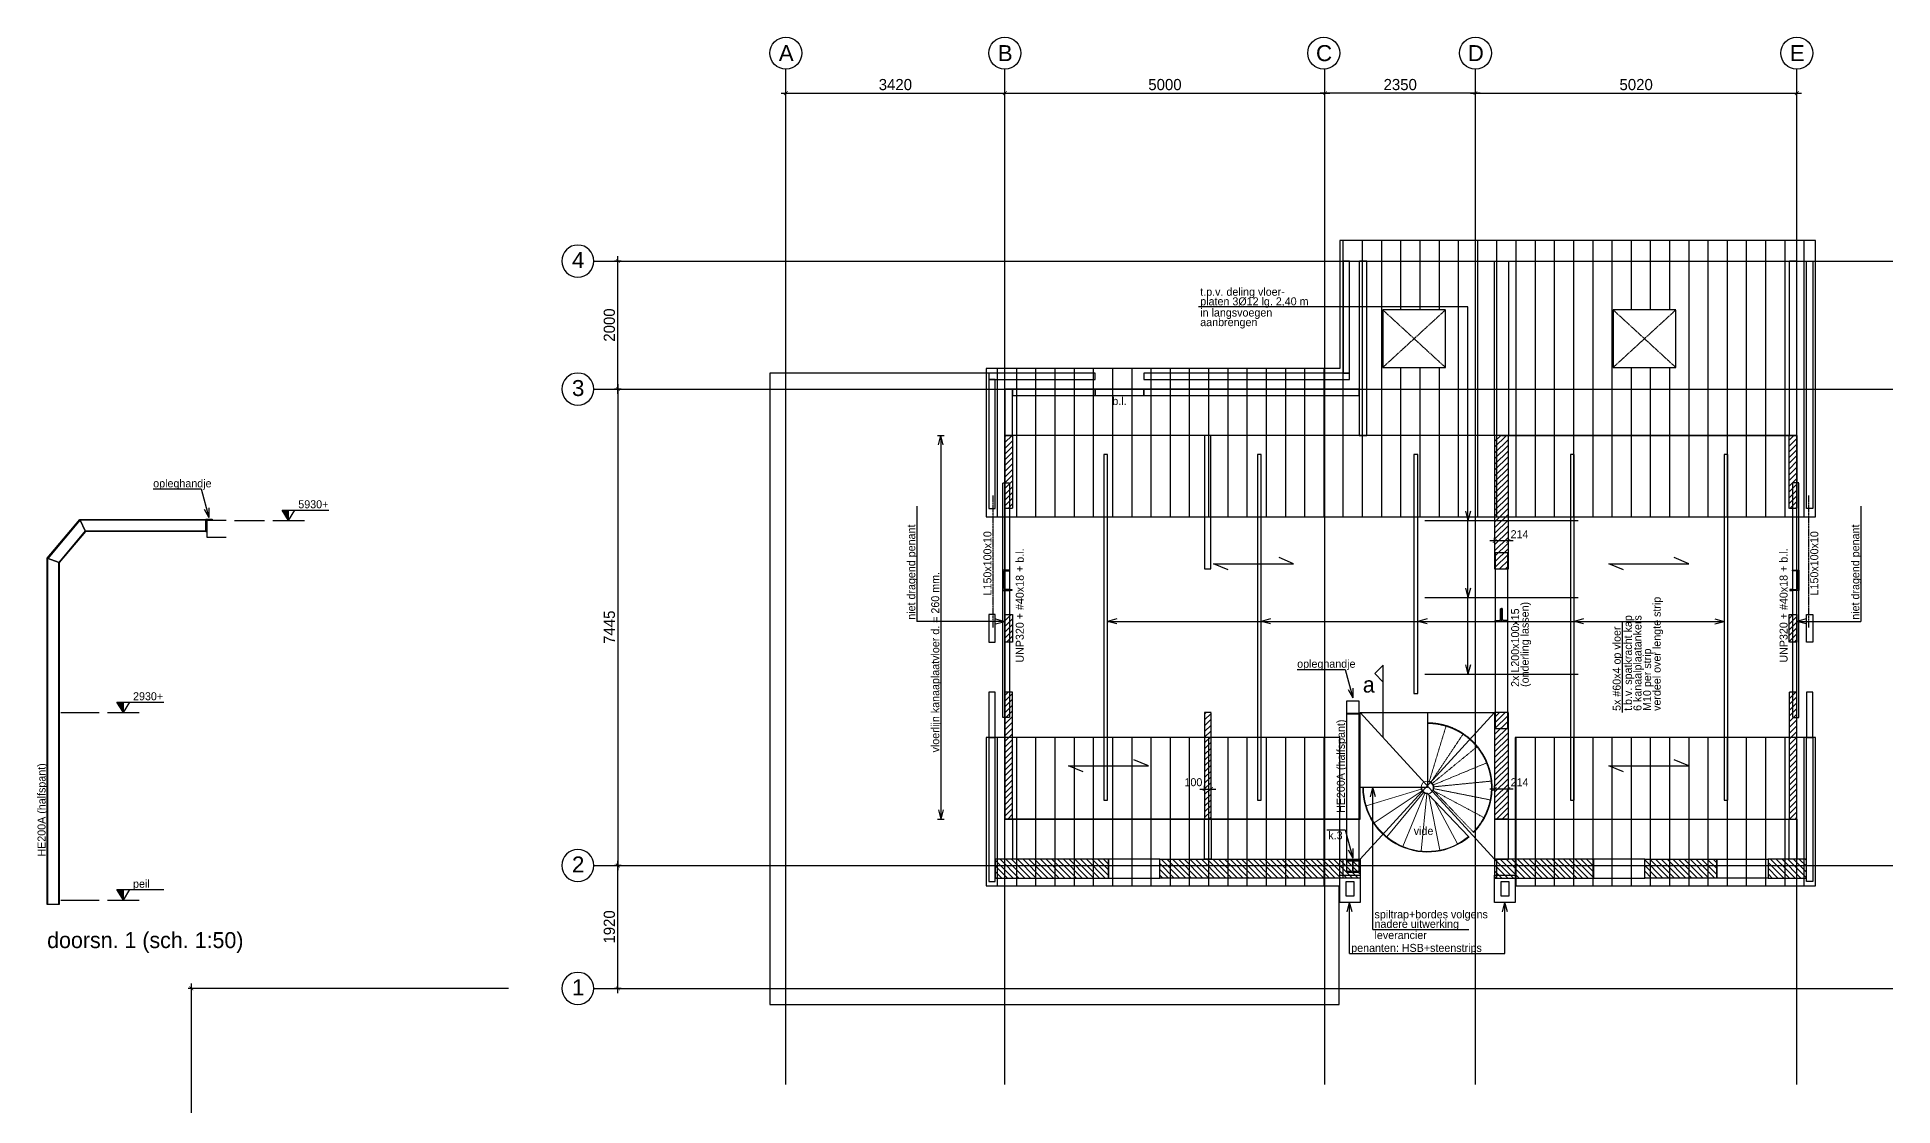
# Model space of a CAD drawing. Header units: millimetres. Extents: x -109306 to 269542, y -22401 to 197206.
# Drawn here: x -67501 to -38516, y 130504 to 147206 of the extents above; entities that cross this region are included whole.
import ezdxf
from ezdxf.enums import TextEntityAlignment as Align

# ---------------------------------------------------------------- set-up
doc = ezdxf.new("R2010")
doc.units = ezdxf.units.MM
for name, pattern in [('B0703', [234.350002, 156.25, -78.100002]), ('CENTER', [36, 24, -3, 6, -3]), ('DASH', [15, 12, -3]), ('DASHDOT', [18.5, 12, -3, 0.5, -3]), ('DASHED2', [9.525, 6.35, -3.175])]:
    doc.linetypes.add(name, pattern=pattern)
for name, color, linetype in [('13', 7, 'Continuous'), ('18', 1, 'Continuous'), ('25', 2, 'Continuous'), ('50', 4, 'Continuous'), ('50 A', 4, 'DASHDOT'), ('BETON - 13', 7, 'Continuous'), ('BETON - 25', 2, 'Continuous'), ('DIMENSION', 1, 'Continuous'), ('dun', 252, 'Continuous'), ('HATCH', 9, 'Continuous'), ('STAAL-13', 7, 'Continuous'), ('STAAL-25', 2, 'Continuous'), ('STAAL-kolommen', 2, 'Continuous'), ('STRAMIEN', 11, 'CENTER'), ('T25', 2, 'Continuous'), ('T50', 4, 'Continuous'), ('WAPENING - 50', 4, 'Continuous'), ('WAPENING - tekst', 2, 'Continuous')]:
    doc.layers.add(name, color=color, linetype=linetype)
doc.layers.add('HULPLIJN', color=6, linetype='Continuous', plot=False)
doc.layers.add('HULPLIJNEN', color=220, linetype='Continuous', plot=False)
doc.styles.get("Standard").update_dxf_attribs({"font": ''})
doc.styles.add('STRAMIEN', font='arial.ttf')
doc.styles.get('Standard').set_extended_font_data('Century Gothic')
doc.dimstyles.new('1-50', dxfattribs={"dimscale": 50, "dimtxt": 2.5, "dimasz": 1.2, "dimexe": 1, "dimexo": 0, "dimgap": 0.8, "dimtad": 1, "dimdec": 0, "dimzin": 12, "dimdsep": 46, "dimtxsty": 'Standard', "dimblk1": 'ARCHTICK', "dimblk2": 'ARCHTICK', "dimsah": 1, "dimcen": 0.09, "dimdle": 1.5, "dimclrd": 256, "dimclre": 254, "dimclrt": 2, "dimadec": 0, "dimazin": 0, "dimtfac": 1, "dimtdec": 0, "dimtix": 1, "dimtofl": 0, "dimtmove": 2, "dimatfit": 3, "dimldrblk": 'ARCHTICK', "dimfxl": 1, "dimtolj": 1, "dimtzin": 0, "dimarcsym": 0})
doc.dimstyles.new('1-50 stramien', dxfattribs={"dimscale": 50, "dimtxt": 3.5, "dimasz": 1.2, "dimexe": 1, "dimexo": 0, "dimgap": 0.8, "dimtad": 1, "dimdec": 0, "dimzin": 12, "dimdsep": 46, "dimtxsty": 'Standard', "dimblk1": 'ARCHTICK', "dimblk2": 'ARCHTICK', "dimsah": 1, "dimcen": 0.09, "dimdle": 1.5, "dimclrd": 256, "dimclre": 254, "dimclrt": 3, "dimadec": 0, "dimazin": 0, "dimtfac": 1, "dimtdec": 0, "dimtix": 1, "dimtofl": 0, "dimtmove": 2, "dimatfit": 3, "dimldrblk": 'ARCHTICK', "dimfxl": 1, "dimtolj": 1, "dimtzin": 0, "dimarcsym": 0})
pattern_1 = [(90, (0, 0), (-300, 2e-14), [])]

# ---------------------------------------------------------------- blocks, each defined once
blk = doc.blocks.new('_ARCHTICK')
at = {"color": 0, "linetype": 'ByBlock', "const_width": 0.15}
blk.add_lwpolyline([(-0.5, -0.5), (0.5, 0.5)], dxfattribs=at)
blk = doc.blocks.new('*D344')
at = {"layer": 'Defpoints', "color": 0, "transparency": 16777216}
for p in [(-65091, 132341), (-60111, 132341), (-58806, 82341)]:
    blk.add_point(p, dxfattribs=at)
at = {"layer": 'HULPLIJNEN', "color": 254, "lineweight": -2, "transparency": 16777216}
for p, q in [((-60136, 132341), (-65141, 132341)), ((-58831, 82341), (-65141, 82341))]:
    blk.add_line(p, q, dxfattribs=at)
at = {"layer": 'HULPLIJNEN', "lineweight": -2, "transparency": 16777216}
blk.add_line((-65091, 82266), (-65091, 132416), dxfattribs=at)
at = {"layer": 'HULPLIJNEN', "lineweight": -2, "transparency": 16777216, "xscale": 59.99999999999995, "yscale": 59.99999999999995, "zscale": 59.99999999999995}
for p, rotation in [((-65091, 132341), 90), ((-65091, 82341), 270)]:
    blk.add_blockref('_ARCHTICK', p, dxfattribs=dict(at, rotation=rotation))
at = {"layer": 'HULPLIJNEN', "color": 2, "transparency": 16777216, "insert": (-65196, 107341), "char_height": 125, "attachment_point": 5, "rotation": 90}
blk.add_mtext('\\A1;50000', dxfattribs=at)
blk = doc.blocks.new('STRAMIEN')
at = {"layer": '25'}
blk.add_circle((0, 6), 6, dxfattribs=at)
at = {"layer": 'T50', "style": 'STRAMIEN'}
blk.add_attdef('TAG01', text='', height=5, dxfattribs=at).set_placement((0, 6), align=Align.MIDDLE_CENTER)
blk = doc.blocks.new('*D29')
at = {"layer": 'Defpoints', "color": 0, "transparency": 16777216}
for p in [(0, 13945), (3420, 13995), (3420, 13945)]:
    blk.add_point(p, dxfattribs=at)
at = {"layer": 'DIMENSION', "lineweight": -2, "transparency": 16777216}
blk.add_line((-75, 13995), (3495, 13995), dxfattribs=at)
at = {"layer": 'DIMENSION', "color": 254, "lineweight": -2, "transparency": 16777216}
for p, q in [((0, 13945), (0, 14045)), ((3420, 13945), (3420, 14045))]:
    blk.add_line(p, q, dxfattribs=at)
at = {"layer": 'DIMENSION', "lineweight": -2, "transparency": 16777216, "xscale": 59.99999999999995, "yscale": 59.99999999999995, "zscale": 59.99999999999995, "rotation": 180}
blk.add_blockref('_ARCHTICK', (0, 13995), dxfattribs=at)
at = {"layer": 'DIMENSION', "lineweight": -2, "transparency": 16777216, "xscale": 59.99999999999995, "yscale": 59.99999999999995, "zscale": 59.99999999999995}
blk.add_blockref('_ARCHTICK', (3420, 13995), dxfattribs=at)
at = {"layer": 'DIMENSION', "color": 3, "transparency": 16777216, "insert": (1710, 14127), "char_height": 175, "attachment_point": 5}
blk.add_mtext('\\A1;3420', dxfattribs=at)
blk = doc.blocks.new('*D30')
at = {"layer": 'Defpoints', "color": 0, "transparency": 16777216}
for p in [(3420, 13945), (8420, 13995), (8420, 13945)]:
    blk.add_point(p, dxfattribs=at)
at = {"layer": 'DIMENSION', "lineweight": -2, "transparency": 16777216}
blk.add_line((3345, 13995), (8495, 13995), dxfattribs=at)
at = {"layer": 'DIMENSION', "color": 254, "lineweight": -2, "transparency": 16777216}
for p, q in [((3420, 13945), (3420, 14045)), ((8420, 13945), (8420, 14045))]:
    blk.add_line(p, q, dxfattribs=at)
at = {"layer": 'DIMENSION', "lineweight": -2, "transparency": 16777216, "xscale": 59.99999999999995, "yscale": 59.99999999999995, "zscale": 59.99999999999995, "rotation": 180}
blk.add_blockref('_ARCHTICK', (3420, 13995), dxfattribs=at)
at = {"layer": 'DIMENSION', "lineweight": -2, "transparency": 16777216, "xscale": 59.99999999999995, "yscale": 59.99999999999995, "zscale": 59.99999999999995}
blk.add_blockref('_ARCHTICK', (8420, 13995), dxfattribs=at)
at = {"layer": 'DIMENSION', "color": 3, "transparency": 16777216, "insert": (5920, 14127), "char_height": 175, "attachment_point": 5}
blk.add_mtext('\\A1;5000', dxfattribs=at)
blk = doc.blocks.new('*D31')
at = {"layer": 'Defpoints', "color": 0, "transparency": 16777216}
for p in [(8420, 13995), (8420, 13945), (10770, 13945)]:
    blk.add_point(p, dxfattribs=at)
at = {"layer": 'DIMENSION', "lineweight": -2, "transparency": 16777216}
blk.add_line((10845, 13995), (8345, 13995), dxfattribs=at)
at = {"layer": 'DIMENSION', "color": 254, "lineweight": -2, "transparency": 16777216}
for p, q in [((8420, 13945), (8420, 14045)), ((10770, 13945), (10770, 14045))]:
    blk.add_line(p, q, dxfattribs=at)
at = {"layer": 'DIMENSION', "lineweight": -2, "transparency": 16777216, "xscale": 59.99999999999995, "yscale": 59.99999999999995, "zscale": 59.99999999999995, "rotation": 180}
blk.add_blockref('_ARCHTICK', (8420, 13995), dxfattribs=at)
at = {"layer": 'DIMENSION', "lineweight": -2, "transparency": 16777216, "xscale": 59.99999999999995, "yscale": 59.99999999999995, "zscale": 59.99999999999995}
blk.add_blockref('_ARCHTICK', (10770, 13995), dxfattribs=at)
at = {"layer": 'DIMENSION', "color": 3, "transparency": 16777216, "insert": (9595, 14127), "char_height": 175, "attachment_point": 5}
blk.add_mtext('\\A1;2350', dxfattribs=at)
blk = doc.blocks.new('*D25')
at = {"layer": 'Defpoints', "color": 0, "transparency": 16777216}
for p in [(-2625, 1925), (-2575, 1925), (-2575, 5)]:
    blk.add_point(p, dxfattribs=at)
at = {"layer": 'DIMENSION', "color": 254, "lineweight": -2, "transparency": 16777216}
for p, q in [((-2575, 1925), (-2675, 1925)), ((-2575, 5), (-2675, 5))]:
    blk.add_line(p, q, dxfattribs=at)
at = {"layer": 'DIMENSION', "lineweight": -2, "transparency": 16777216}
blk.add_line((-2625, -70), (-2625, 2000), dxfattribs=at)
at = {"layer": 'DIMENSION', "lineweight": -2, "transparency": 16777216, "xscale": 59.99999999999995, "yscale": 59.99999999999995, "zscale": 59.99999999999995}
for p, rotation in [((-2625, 1925), 90), ((-2625, 5), 270)]:
    blk.add_blockref('_ARCHTICK', p, dxfattribs=dict(at, rotation=rotation))
at = {"layer": 'DIMENSION', "color": 3, "transparency": 16777216, "insert": (-2757, 965), "char_height": 175, "attachment_point": 5, "rotation": 90}
blk.add_mtext('\\A1;1920', dxfattribs=at)
blk = doc.blocks.new('*D26')
at = {"layer": 'Defpoints', "color": 0, "transparency": 16777216}
for p in [(-2575, 9370), (-2625, 1925), (-2575, 1925)]:
    blk.add_point(p, dxfattribs=at)
at = {"layer": 'DIMENSION', "color": 254, "lineweight": -2, "transparency": 16777216}
for p, q in [((-2575, 9370), (-2675, 9370)), ((-2575, 1925), (-2675, 1925))]:
    blk.add_line(p, q, dxfattribs=at)
at = {"layer": 'DIMENSION', "lineweight": -2, "transparency": 16777216}
blk.add_line((-2625, 9445), (-2625, 1850), dxfattribs=at)
at = {"layer": 'DIMENSION', "lineweight": -2, "transparency": 16777216, "xscale": 59.99999999999995, "yscale": 59.99999999999995, "zscale": 59.99999999999995}
for p, rotation in [((-2625, 9370), 90), ((-2625, 1925), 270)]:
    blk.add_blockref('_ARCHTICK', p, dxfattribs=dict(at, rotation=rotation))
at = {"layer": 'DIMENSION', "color": 3, "transparency": 16777216, "insert": (-2757, 5648), "char_height": 175, "attachment_point": 5, "rotation": 90}
blk.add_mtext('\\A1;7445', dxfattribs=at)
blk = doc.blocks.new('*D27')
at = {"layer": 'Defpoints', "color": 0, "transparency": 16777216}
for p in [(-2625, 11370), (-2575, 11370), (-2575, 9370)]:
    blk.add_point(p, dxfattribs=at)
at = {"layer": 'DIMENSION', "color": 254, "lineweight": -2, "transparency": 16777216}
for p, q in [((-2575, 11370), (-2675, 11370)), ((-2575, 9370), (-2675, 9370))]:
    blk.add_line(p, q, dxfattribs=at)
at = {"layer": 'DIMENSION', "lineweight": -2, "transparency": 16777216}
blk.add_line((-2625, 9295), (-2625, 11445), dxfattribs=at)
at = {"layer": 'DIMENSION', "lineweight": -2, "transparency": 16777216, "xscale": 59.99999999999995, "yscale": 59.99999999999995, "zscale": 59.99999999999995}
for p, rotation in [((-2625, 11370), 90), ((-2625, 9370), 270)]:
    blk.add_blockref('_ARCHTICK', p, dxfattribs=dict(at, rotation=rotation))
at = {"layer": 'DIMENSION', "color": 3, "transparency": 16777216, "insert": (-2757, 10370), "char_height": 175, "attachment_point": 5, "rotation": 90}
blk.add_mtext('\\A1;2000', dxfattribs=at)
blk = doc.blocks.new('*D28')
at = {"layer": 'Defpoints', "color": 0, "transparency": 16777216}
for p in [(10770, 13945), (15790, 13995), (15790, 13945)]:
    blk.add_point(p, dxfattribs=at)
at = {"layer": 'DIMENSION', "lineweight": -2, "transparency": 16777216}
blk.add_line((10695, 13995), (15865, 13995), dxfattribs=at)
at = {"layer": 'DIMENSION', "color": 254, "lineweight": -2, "transparency": 16777216}
for p, q in [((10770, 13945), (10770, 14045)), ((15790, 13945), (15790, 14045))]:
    blk.add_line(p, q, dxfattribs=at)
at = {"layer": 'DIMENSION', "lineweight": -2, "transparency": 16777216, "xscale": 59.99999999999995, "yscale": 59.99999999999995, "zscale": 59.99999999999995, "rotation": 180}
blk.add_blockref('_ARCHTICK', (10770, 13995), dxfattribs=at)
at = {"layer": 'DIMENSION', "lineweight": -2, "transparency": 16777216, "xscale": 59.99999999999995, "yscale": 59.99999999999995, "zscale": 59.99999999999995}
blk.add_blockref('_ARCHTICK', (15790, 13995), dxfattribs=at)
at = {"layer": 'DIMENSION', "color": 3, "transparency": 16777216, "insert": (13280, 14127), "char_height": 175, "attachment_point": 5}
blk.add_mtext('\\A1;5020', dxfattribs=at)
blk = doc.blocks.new('*D347')
at = {"layer": 'Defpoints', "color": 0, "transparency": 16777216}
for p in [(-44736, 139332), (-44736, 139332), (-44522, 139332)]:
    blk.add_point(p, dxfattribs=at)
at = {"layer": 'DIMENSION', "lineweight": -2, "transparency": 16777216}
blk.add_line((-44447, 139332), (-44811, 139332), dxfattribs=at)
at = {"layer": 'DIMENSION', "color": 254, "lineweight": -2, "transparency": 16777216}
for p, q in [((-44736, 139332), (-44736, 139382)), ((-44522, 139332), (-44522, 139382))]:
    blk.add_line(p, q, dxfattribs=at)
at = {"layer": 'DIMENSION', "lineweight": -2, "transparency": 16777216, "xscale": 59.99999999999995, "yscale": 59.99999999999995, "zscale": 59.99999999999995, "rotation": 180}
blk.add_blockref('_ARCHTICK', (-44736, 139332), dxfattribs=at)
at = {"layer": 'DIMENSION', "lineweight": -2, "transparency": 16777216, "xscale": 59.99999999999995, "yscale": 59.99999999999995, "zscale": 59.99999999999995}
blk.add_blockref('_ARCHTICK', (-44522, 139332), dxfattribs=at)
at = {"layer": 'DIMENSION', "color": 2, "transparency": 16777216, "insert": (-44347, 139438), "char_height": 125, "attachment_point": 5}
blk.add_mtext('\\A1;214', dxfattribs=at)
blk = doc.blocks.new('*D348')
at = {"layer": 'Defpoints', "color": 0, "transparency": 16777216}
for p in [(-44736, 135456), (-44736, 135456), (-44522, 135456)]:
    blk.add_point(p, dxfattribs=at)
at = {"layer": 'DIMENSION', "lineweight": -2, "transparency": 16777216}
blk.add_line((-44447, 135456), (-44811, 135456), dxfattribs=at)
at = {"layer": 'DIMENSION', "color": 254, "lineweight": -2, "transparency": 16777216}
for p, q in [((-44736, 135456), (-44736, 135506)), ((-44522, 135456), (-44522, 135506))]:
    blk.add_line(p, q, dxfattribs=at)
at = {"layer": 'DIMENSION', "lineweight": -2, "transparency": 16777216, "xscale": 59.99999999999995, "yscale": 59.99999999999995, "zscale": 59.99999999999995, "rotation": 180}
blk.add_blockref('_ARCHTICK', (-44736, 135456), dxfattribs=at)
at = {"layer": 'DIMENSION', "lineweight": -2, "transparency": 16777216, "xscale": 59.99999999999995, "yscale": 59.99999999999995, "zscale": 59.99999999999995}
blk.add_blockref('_ARCHTICK', (-44522, 135456), dxfattribs=at)
at = {"layer": 'DIMENSION', "color": 2, "transparency": 16777216, "insert": (-44347, 135562), "char_height": 125, "attachment_point": 5}
blk.add_mtext('\\A1;214', dxfattribs=at)
blk = doc.blocks.new('*U325')
at = {"color": 0, "linetype": 'Continuous'}
blk.add_lwpolyline([(3.25, 67, -0.41421356), (21.25, 85), (100, 85), (100, 95), (-100, 95), (-100, 85), (-21.25, 85, -0.41421356), (-3.25, 67), (-3.25, -67, -0.41421356), (-21.25, -85), (-100, -85), (-100, -95), (100, -95), (100, -85), (21.25, -85, -0.41421356), (3.25, -67)], format="xyb", close=True, dxfattribs=at)
blk = doc.blocks.new('A$C680E42B6')
at = {"layer": '13'}
for p in [(145, 39), (145, -39)]:
    blk.add_line(p, (0, 0), dxfattribs=at)
blk = doc.blocks.new('A$C2F8D1A77')
at = {"layer": '13'}
for p, q in [((-406, 570), (-119, 570)), ((-119, 570), (0, 125))]:
    blk.add_line(p, q, dxfattribs=at)
at = {"layer": 'DIMENSION', "xscale": -1, "rotation": 284.9999999999968}
blk.add_blockref('A$C680E42B6', (0, 125), dxfattribs=at)
at = {"layer": 'STAAL-25'}
blk.add_blockref('*U325', (0, 0), dxfattribs=at)
at = {"layer": 'T25'}
blk.add_text('k.3', height=125, dxfattribs=at).set_placement((-383, 420))
blk = doc.blocks.new('A$C78A526F8')
at = {"layer": '13'}
for p, q in [((0, 0), (1250, 0)), ((228, -96), (0, 0)), ((1250, 0), (1022, 96))]:
    blk.add_line(p, q, dxfattribs=at)
blk = doc.blocks.new('*D351')
at = {"layer": 'Defpoints', "color": 0, "transparency": 16777216}
for p in [(-49266, 135456), (-49166, 135456), (-49166, 135456)]:
    blk.add_point(p, dxfattribs=at)
at = {"layer": 'DIMENSION', "lineweight": -2, "transparency": 16777216}
blk.add_line((-49341, 135456), (-49091, 135456), dxfattribs=at)
at = {"layer": 'DIMENSION', "color": 254, "lineweight": -2, "transparency": 16777216}
for p, q in [((-49266, 135456), (-49266, 135506)), ((-49166, 135456), (-49166, 135506))]:
    blk.add_line(p, q, dxfattribs=at)
at = {"layer": 'DIMENSION', "lineweight": -2, "transparency": 16777216, "xscale": 59.99999999999995, "yscale": 59.99999999999995, "zscale": 59.99999999999995, "rotation": 180}
blk.add_blockref('_ARCHTICK', (-49266, 135456), dxfattribs=at)
at = {"layer": 'DIMENSION', "lineweight": -2, "transparency": 16777216, "xscale": 59.99999999999995, "yscale": 59.99999999999995, "zscale": 59.99999999999995}
blk.add_blockref('_ARCHTICK', (-49166, 135456), dxfattribs=at)
at = {"layer": 'DIMENSION', "color": 2, "transparency": 16777216, "insert": (-49441, 135562), "char_height": 125, "attachment_point": 5}
blk.add_mtext('\\A1;100', dxfattribs=at)
blk = doc.blocks.new('*U356')
at = {"color": 0, "linetype": 'Continuous'}
blk.add_lwpolyline([(14, 124, -0.399656), (31, 142), (92, 145, 0.399656), (100, 153), (100, 160), (0, 160), (0, -160), (100, -160), (100, -153, 0.399656), (92, -145), (31, -142, -0.399656), (14, -124)], format="xyb", close=True, dxfattribs=at)
blk = doc.blocks.new('*U353')
at = {"color": 0, "linetype": 'Continuous'}
blk.add_lwpolyline([(0, 0), (100, 0), (100, 2.5, 0.4142136), (92.5, 10), (25, 10, -0.4142136), (10, 25), (10, 192.5, 0.4142136), (2.5, 200), (0, 200)], format="xyb", close=True, dxfattribs=at)
blk = doc.blocks.new('A$C465A29C3')
at = {"layer": 'dun', "linetype": 'DASH', "lineweight": 0}
for p, q in [((-0.002, 1000), (-0.002, 1010)), ((0, 100), (-0.002, 1000)), ((0, 100), (-0.002, 1000)), ((29.028, 95.694), (290.283, 956.941)), ((55.557, 83.147), (555.569, 831.471)), ((77.301, 63.439), (773.009, 634.395)), ((92.388, 38.268), (923.879, 382.685)), ((99.518, 9.802), (995.185, 98.019)), ((90.407, -42.738), (716.801, -697.278)), ((98.079, -19.509), (980.786, -195.089)), ((101.35, -54.173), (881.922, -471.396))]:
    blk.add_line(p, q, dxfattribs=at)
at = {"layer": 'dun', "linetype": 'Continuous', "lineweight": 0}
for p, q in [((-1010, 0), (-1000, 0)), ((-100, 0), (-1000, 0)), ((-100, 0), (-1000, 0)), ((-100, 0), (-90, 0)), ((0, 90), (0, 100)), ((-95.694, -29.028), (-956.94, -290.285)), ((-83.147, -55.557), (-831.469, -555.57)), ((-63.439, -77.301), (-634.393, -773.011)), ((-38.268, -92.388), (-382.683, -923.88)), ((-9.802, -99.518), (-98.017, -995.185)), ((-2.819, -89.956), (6.585, -99.783)), ((6.585, -99.783), (643.569, -765.388)), ((23.328, -117.278), (195.091, -980.785)), ((90.407, -42.738), (82.942, -34.937)), ((112.482, -210.438), (471.398, -881.921)), ((643.569, -765.388), (650.497, -772.628)), ((723.719, -704.507), (716.801, -697.278))]:
    blk.add_line(p, q, dxfattribs=at)
at = {"layer": 'dun', "linetype": 'DASH', "lineweight": 0}
for major_axis, start_param in [((-714.178, 714.178), 3.155043801), ((-707.107, 707.107), 3.155398156)]:
    blk.add_ellipse((0, 0), major_axis=major_axis, ratio=1, start_param=start_param, end_param=5.497789168, dxfattribs=at)
at = {"layer": 'dun', "linetype": 'Continuous', "lineweight": 0}
for major_axis, start_param, end_param in [((714.178, 714.178), 2.35619449, 4.626779882), ((-707.107, 707.107), 0.785398163, 3.055346284), ((70.711, 70.711), 2.35619449, 8.639379797), ((-70.711, 70.711), 0.785398163, 2.422092747), ((63.64, 63.64), 2.35619449, 3.89565802), ((63.64, 63.64), 5.099117151, 7.068585495)]:
    blk.add_ellipse((0, 0), major_axis=major_axis, ratio=1, start_param=start_param, end_param=end_param, dxfattribs=at)
at = {"layer": 'dun', "linetype": 'B0703', "lineweight": 0}
blk.add_ellipse((0, 0), major_axis=(-70.711, 70.711), ratio=1, start_param=3.485398169, end_param=5.497789168, dxfattribs=at)
blk = doc.blocks.new('*U420')
at = {"color": 0, "linetype": 'Continuous'}
blk.add_lwpolyline([(0, 0), (100, 0), (100, 7.5, 0.4142136), (92.5, 15), (30, 15, -0.4142136), (15, 30), (15, 192.5, 0.4142136), (7.5, 200), (0, 200)], format="xyb", close=True, dxfattribs=at)
blk = doc.blocks.new('hoogte')
at = {"layer": 'DIMENSION'}
blk.add_hatch(color=256, dxfattribs=at).paths.add_polyline_path([(1.81, 2.63), (0.21, 2.63), (0.21, 0)])
for p, q in [((1.81, 2.63), (-9.88, 2.63)), ((4.16, 0), (-3.74, 0)), ((0.21, 0), (-1.39, 2.63)), ((0.21, 0), (1.81, 2.63)), ((0.21, 0), (0.21, 2.63))]:
    blk.add_line(p, q, dxfattribs=at)
at = {"layer": 'DIMENSION', "color": 2}
blk.add_attdef('HOOGTE', (-9.82, 3.09), '', height=2, dxfattribs=at)
at = {"layer": 'DIMENSION', "color": 1}
blk.add_attdef('POSITIE', (-9.92, -2.78), '', height=1.8, dxfattribs=at)
blk = doc.blocks.new('A$C38E20CDE')
at = {"layer": '50'}
for p, q in [((-561, 0), (561, 0)), ((295, 0), (428, -133)), ((561, 0), (428, -133))]:
    blk.add_line(p, q, dxfattribs=at)
blk = doc.blocks.new('A$C2E130DC9')
at = {"layer": 'STRAMIEN'}
for points in [[(0, -1500), (0, 14370)], [(3420, -1500), (3420, 14370)], [(8420, -1500), (8420, 14370)], [(10770, -1500), (10770, 14370)], [(15790, -1500), (15790, 14370)], [(-3000, 11370), (17290, 11370)], [(-3000, 9370), (17290, 9370)], [(-3000, 1925), (17290, 1925)], [(-3000, 5), (17290, 5)]]:
    blk.add_lwpolyline(points, dxfattribs=at)
at = {"layer": 'STRAMIEN', "linetype": 'ByBlock'}
ref = blk.add_blockref('STRAMIEN', (0, 14870), dxfattribs=dict(at, xscale=41.66666666546371, yscale=41.66666666546371, zscale=41.66666666546371, rotation=180))
ref.add_attrib('TAG01', 'A', dxfattribs={"layer": '0', "color": 4, "linetype": 'Continuous', "height": 250, "rotation": 360, "style": 'STRAMIEN'}).set_placement((5.3, 14494.5), align=Align.CENTER)
ref = blk.add_blockref('STRAMIEN', (3420, 14870), dxfattribs=dict(at, xscale=41.66666666546371, yscale=41.66666666546371, zscale=41.66666666546371, rotation=180))
ref.add_attrib('TAG01', 'B', dxfattribs={"layer": '0', "color": 4, "linetype": 'Continuous', "height": 250, "rotation": 360, "style": 'STRAMIEN'}).set_placement((3425.3, 14494.5), align=Align.CENTER)
ref = blk.add_blockref('STRAMIEN', (8400, 14870), dxfattribs=dict(at, xscale=41.66666666546371, yscale=41.66666666546371, zscale=41.66666666546371, rotation=180))
ref.add_attrib('TAG01', 'C', dxfattribs={"layer": '0', "color": 4, "linetype": 'Continuous', "height": 250, "rotation": 360, "style": 'STRAMIEN'}).set_placement((8405.3, 14494.5), align=Align.CENTER)
ref = blk.add_blockref('STRAMIEN', (10770, 14870), dxfattribs=dict(at, xscale=41.66666666546371, yscale=41.66666666546371, zscale=41.66666666546371, rotation=180))
ref.add_attrib('TAG01', 'D', dxfattribs={"layer": '0', "color": 4, "linetype": 'Continuous', "height": 250, "rotation": 360, "style": 'STRAMIEN'}).set_placement((10775.3, 14494.5), align=Align.CENTER)
ref = blk.add_blockref('STRAMIEN', (15790, 14870), dxfattribs=dict(at, xscale=41.66666666546371, yscale=41.66666666546371, zscale=41.66666666546371, rotation=180))
ref.add_attrib('TAG01', 'E', dxfattribs={"layer": '0', "color": 4, "linetype": 'Continuous', "height": 250, "rotation": 360, "style": 'STRAMIEN'}).set_placement((15795.3, 14494.5), align=Align.CENTER)
ref = blk.add_blockref('STRAMIEN', (-3250, 11120), dxfattribs=dict(at, xscale=-41.66666666546371, yscale=41.66666666546371, zscale=41.66666666546371))
ref.add_attrib('TAG01', '4', dxfattribs={"layer": '0', "color": 4, "linetype": 'Continuous', "height": 250, "rotation": 0, "style": 'STRAMIEN'}).set_placement((-3244.7, 11260.8), align=Align.CENTER)
ref = blk.add_blockref('STRAMIEN', (-3250, 9120), dxfattribs=dict(at, xscale=-41.66666666546371, yscale=41.66666666546371, zscale=41.66666666546371))
ref.add_attrib('TAG01', '3', dxfattribs={"layer": '0', "color": 4, "linetype": 'Continuous', "height": 250, "rotation": 0, "style": 'STRAMIEN'}).set_placement((-3244.7, 9260.8), align=Align.CENTER)
ref = blk.add_blockref('STRAMIEN', (-3250, 1675), dxfattribs=dict(at, xscale=-41.66666666546371, yscale=41.66666666546371, zscale=41.66666666546371))
ref.add_attrib('TAG01', '2', dxfattribs={"layer": '0', "color": 4, "linetype": 'Continuous', "height": 250, "rotation": 0, "style": 'STRAMIEN'}).set_placement((-3244.7, 1815.8), align=Align.CENTER)
ref = blk.add_blockref('STRAMIEN', (-3250, -245), dxfattribs=dict(at, xscale=-41.66666666546371, yscale=41.66666666546371, zscale=41.66666666546371))
ref.add_attrib('TAG01', '1', dxfattribs={"layer": '0', "color": 4, "linetype": 'Continuous', "height": 250, "rotation": 0, "style": 'STRAMIEN'}).set_placement((-3244.7, -104.2), align=Align.CENTER)
at = {"layer": 'DIMENSION'}
for base, p1, p2, picture, middle in [((3420, 13995), (0, 13945), (3420, 13945), '*D29', (1710, 14126.9)), ((8420, 13995), (3420, 13945), (8420, 13945), '*D30', (5920, 14126.9)), ((15790, 13995), (10770, 13945), (15790, 13945), '*D28', (13280, 14126.9))]:
    dim = blk.add_linear_dim(base=base, p1=p1, p2=p2, dimstyle='1-50 stramien', dxfattribs=at)
    dim.commit()
    dim.dimension.update_dxf_attribs({"geometry": picture, "text_midpoint": middle})
for base, p1, p2, angle, picture, middle in [((8420, 13995), (10770, 13945), (8420, 13945), 180, '*D31', (9595, 14126.9)), ((-2625, 11370), (-2575, 9370), (-2575, 11370), 90, '*D27', (-2756.9, 10370)), ((-2625, 1925), (-2575, 9370), (-2575, 1925), 270, '*D26', (-2756.9, 5647.5)), ((-2625, 1925), (-2575, 5), (-2575, 1925), 90, '*D25', (-2756.9, 965))]:
    dim = blk.add_linear_dim(base=base, p1=p1, p2=p2, angle=angle, dimstyle='1-50 stramien', dxfattribs=at)
    dim.commit()
    dim.dimension.update_dxf_attribs({"geometry": picture, "text_midpoint": middle})

msp = doc.modelspace()

# ---------------------------------------------------------------- hatches: boundary and pattern name
at = {"layer": 'HATCH'}
h = msp.add_hatch(dxfattribs=at)
h.set_pattern_fill('_USER', color=256, scale=300, angle=90, pattern_type=0)
h.set_pattern_definition(pattern_1)
h.paths.add_polyline_path([(-52675.9, 139707.3), (-39725.9, 139707.3), (-39725.9, 144026.3), (-47155.9, 144026.3), (-47155.9, 142026.3), (-52675.9, 142026.3)])
h.paths.add_polyline_path([(-44415.9, 133941.3), (-39725.9, 133941.3), (-39725.9, 136260.3), (-44415.9, 136260.3)])
h.paths.add_polyline_path([(-52675.9, 133941.3), (-47155.9, 133941.3), (-47155.9, 136260.3), (-52675.9, 136260.3)])
h.paths.add_polyline_path([(-46483.9, 142043.5), (-45503.9, 142043.5), (-45503.9, 142943.4), (-46483.9, 142943.4)], flags=16)
h.paths.add_polyline_path([(-42885.9, 142043.5), (-41905.9, 142043.5), (-41905.9, 142943.4), (-42885.9, 142943.4)], flags=16)
h = msp.add_hatch(dxfattribs=at)
h.set_pattern_fill('ANSI31', color=256, scale=20)
h.paths.add_polyline_path([(-52265.9, 134986.3), (-52265.9, 136971.3), (-52385.9, 136971.3), (-52385.9, 134986.3)])
h.paths.add_polyline_path([(-52265.9, 138181.3), (-52265.9, 137751.3), (-52385.9, 137751.3), (-52385.9, 138181.3)])
h.paths.add_polyline_path([(-52265.9, 140981.3), (-52265.9, 139841.3), (-52385.9, 139841.3), (-52385.9, 140981.3)])
h.paths.add_polyline_path([(-44521.9, 138898.3), (-44521.9, 140981.3), (-44735.9, 140981.3), (-44735.9, 138898.3)])
h.paths.add_polyline_path([(-44521.9, 134986.3), (-44521.9, 136651.3), (-44735.9, 136651.3), (-44735.9, 134986.3)])
h.paths.add_polyline_path([(-40015.9, 134986.3), (-40015.9, 136971.3), (-40135.9, 136971.3), (-40135.9, 134986.3)])
h.paths.add_polyline_path([(-40015.9, 138181.3), (-40015.9, 137751.3), (-40135.9, 137751.3), (-40135.9, 138181.3)])
h.paths.add_polyline_path([(-40015.9, 140981.3), (-40015.9, 139841.3), (-40135.9, 139841.3), (-40135.9, 140981.3)])
h.paths.add_polyline_path([(-49165.9, 134986.3), (-49165.9, 136651.3), (-49265.9, 136651.3), (-49265.9, 134986.3)])
h = msp.add_hatch(dxfattribs=at)
h.set_pattern_fill('_USER', color=256, scale=300, angle=90, pattern_type=0)
h.set_pattern_definition(pattern_1)
h.paths.add_polyline_path([(-52535.9, 134065.3), (-50765.9, 134065.3), (-50765.9, 134360.3), (-52535.9, 134360.3)])
h.paths.add_polyline_path([(-46835.9, 134065.3), (-49965.9, 134065.3), (-49965.9, 134360.3), (-46835.9, 134360.3)])
h.paths.add_polyline_path([(-44735.9, 134065.3), (-43191.9, 134065.3), (-43191.9, 134360.3), (-44735.9, 134360.3)])
h.paths.add_polyline_path([(-41265.9, 134065.3), (-42391.7, 134065.3), (-42391.7, 134360.3), (-41265.9, 134360.3)])
h.paths.add_polyline_path([(-40465.9, 134065.3), (-39865.9, 134065.3), (-39865.9, 134360.3), (-40465.9, 134360.3)])
h = msp.add_hatch(dxfattribs=at)
h.set_pattern_fill('ANSI31', color=256, scale=20, angle=90)
h.paths.add_polyline_path([(-52535.9, 134065.3), (-50765.9, 134065.3), (-50765.9, 134360.3), (-52535.9, 134360.3)])
h.paths.add_polyline_path([(-46835.9, 134065.3), (-49965.9, 134065.3), (-49965.9, 134360.3), (-46835.9, 134360.3)])
h.paths.add_polyline_path([(-44735.9, 134065.3), (-43191.9, 134065.3), (-43191.9, 134360.3), (-44735.9, 134360.3)])
h.paths.add_polyline_path([(-41265.9, 134065.3), (-42391.7, 134065.3), (-42391.7, 134360.3), (-41265.9, 134360.3)])
h.paths.add_polyline_path([(-40465.9, 134065.3), (-39865.9, 134065.3), (-39865.9, 134360.3), (-40465.9, 134360.3)])

# ---------------------------------------------------------------- linework, layer by layer
at = {"layer": '13'}
for p, q in [((-45153.9, 142989.4), (-49359.5, 142989.4)), ((-45153.9, 137251.3), (-45153.9, 142989.4)), ((-53424.8, 140836.4), (-53385.9, 140981.3)), ((-53385.9, 140981.3), (-53385.9, 134986.3)), ((-53347.1, 140836.4), (-53385.9, 140981.3)), ((-65687.7, 140145.4), (-64937.7, 140145.4)), ((-64937.7, 140145.4), (-64818.5, 139700.4)), ((-53760.9, 139876.3), (-53760.9, 138076.3)), ((-45192.7, 139796.2), (-45153.9, 139651.3)), ((-45115.1, 139796.2), (-45153.9, 139651.3)), ((-39015.9, 139876.3), (-39015.9, 138076.3)), ((-45192.7, 138596.2), (-45153.9, 138451.3)), ((-45115.1, 138596.2), (-45153.9, 138451.3)), ((-52385.9, 138076.3), (-53760.9, 138076.3)), ((-52530.8, 138115.1), (-52385.9, 138076.3)), ((-52530.8, 138037.5), (-52385.9, 138076.3)), ((-50636, 138115.1), (-50780.9, 138076.3)), ((-50780.9, 138076.3), (-41152.4, 138076.3)), ((-50636, 138037.5), (-50780.9, 138076.3)), ((-48236, 138115.1), (-48380.9, 138076.3)), ((-48236, 138037.5), (-48380.9, 138076.3)), ((-45791.8, 138115.1), (-45936.7, 138076.3)), ((-45791.8, 138037.5), (-45936.7, 138076.3)), ((-43347.5, 138115.1), (-43492.4, 138076.3)), ((-43347.5, 138037.5), (-43492.4, 138076.3)), ((-42742.4, 138076.3), (-42742.4, 136651.3)), ((-41297.3, 138115.1), (-41152.4, 138076.3)), ((-41297.3, 138037.5), (-41152.4, 138076.3)), ((-39871, 138115.1), (-40015.9, 138076.3)), ((-40015.9, 138076.3), (-39015.9, 138076.3)), ((-39871, 138037.5), (-40015.9, 138076.3)), ((-45192.7, 137396.2), (-45153.9, 137251.3)), ((-45115.1, 137396.2), (-45153.9, 137251.3)), ((-47820.2, 137326.3), (-47070.2, 137326.3)), ((-47070.2, 137326.3), (-46950.9, 136881.3)), ((-46637.5, 133261.3), (-46637.5, 135481.3)), ((-53424.8, 135131.2), (-53385.9, 134986.3)), ((-53347.1, 135131.2), (-53385.9, 134986.3)), ((-47000.9, 132886.3), (-47000.9, 133681.3)), ((-44575.9, 132886.3), (-44575.9, 133681.3)), ((-46637.5, 133261.3), (-45137.5, 133261.3)), ((-47000.9, 132886.3), (-44575.9, 132886.3))]:
    msp.add_line(p, q, dxfattribs=at)
at = {"layer": '13', "linetype": 'DASH'}
for points in [[(-46731.9, 140981.3), (-46731.9, 143706.3), (-46851.9, 143706.3), (-46851.9, 140981.3)], [(-44521.9, 143706.3), (-44521.9, 140981.3), (-44735.9, 140981.3), (-44735.9, 143706.3)], [(-40015.9, 140981.3), (-40015.9, 143706.3), (-40135.9, 143706.3), (-40135.9, 140981.3)], [(-52265.9, 140981.3), (-52265.9, 141706.3), (-52385.9, 141706.3), (-52385.9, 140981.3)], [(-52265.9, 141606.3), (-50975.9, 141606.3), (-50975.9, 141706.3), (-52265.9, 141706.3)], [(-50975.9, 141606.3), (-50215.9, 141606.3), (-50215.9, 141706.3), (-50975.9, 141706.3)], [(-50215.9, 141606.3), (-46851.9, 141606.3), (-46851.9, 141706.3), (-50215.9, 141706.3)], [(-52265.9, 140981.3), (-52265.9, 139841.3), (-52385.9, 139841.3), (-52385.9, 140981.3)], [(-49168.9, 138898.3), (-49168.9, 140981.3), (-49268.9, 140981.3), (-49268.9, 138898.3)], [(-44521.9, 138898.3), (-44521.9, 140981.3), (-44735.9, 140981.3), (-44735.9, 138898.3)], [(-40015.9, 140981.3), (-40015.9, 139841.3), (-40135.9, 139841.3), (-40135.9, 140981.3)], [(-52265.9, 138181.3), (-52265.9, 137751.3), (-52385.9, 137751.3), (-52385.9, 138181.3)], [(-40015.9, 138181.3), (-40015.9, 137751.3), (-40135.9, 137751.3), (-40135.9, 138181.3)], [(-52265.9, 134986.3), (-52265.9, 136971.3), (-52385.9, 136971.3), (-52385.9, 134986.3)], [(-40015.9, 134986.3), (-40015.9, 136971.3), (-40135.9, 136971.3), (-40135.9, 134986.3)], [(-49165.9, 134986.3), (-49165.9, 136651.3), (-49265.9, 136651.3), (-49265.9, 134986.3)], [(-44521.9, 134986.3), (-44521.9, 136651.3), (-44735.9, 136651.3), (-44735.9, 134986.3)], [(-52385.9, 134986.3), (-52265.9, 134986.3), (-52265.9, 134360.3), (-52385.9, 134360.3)], [(-49265.9, 134986.3), (-49165.9, 134986.3), (-49165.9, 134360.3), (-49265.9, 134360.3)], [(-44735.9, 134360.3), (-44521.9, 134360.3), (-44521.9, 134986.3), (-44735.9, 134986.3)], [(-40135.9, 134986.3), (-40015.9, 134986.3), (-40015.9, 134360.3), (-40135.9, 134360.3)], [(-52535.9, 134065.3), (-50765.9, 134065.3), (-50765.9, 134360.3), (-52535.9, 134360.3)], [(-50765.9, 134065.3), (-49965.9, 134065.3), (-49965.9, 134360.3), (-50765.9, 134360.3)], [(-46835.9, 134065.3), (-49965.9, 134065.3), (-49965.9, 134360.3), (-46835.9, 134360.3)], [(-44735.9, 134065.3), (-43191.9, 134065.3), (-43191.9, 134360.3), (-44735.9, 134360.3)], [(-43191.9, 134065.3), (-42391.7, 134065.3), (-42391.7, 134360.3), (-43191.9, 134360.3)], [(-41265.9, 134065.3), (-42391.7, 134065.3), (-42391.7, 134360.3), (-41265.9, 134360.3)], [(-40465.9, 134065.3), (-41265.9, 134065.3), (-41265.9, 134360.3), (-40465.9, 134360.3)], [(-40465.9, 134065.3), (-39865.9, 134065.3), (-39865.9, 134360.3), (-40465.9, 134360.3)]]:
    msp.add_lwpolyline(points, close=True, dxfattribs=at)
at = {"layer": '13'}
for points in [[(-53435.9, 140981.3), (-53335.9, 140981.3)], [(-53435.9, 134986.3), (-53335.9, 134986.3)]]:
    msp.add_lwpolyline(points, dxfattribs=at)
at = {"layer": '18'}
for points in [[(-64420.5, 139650.4), (-63948.5, 139650.4)], [(-67129.5, 136650.4), (-66529.5, 136650.4)], [(-67129.5, 133720.4), (-66529.5, 133720.4)]]:
    msp.add_lwpolyline(points, dxfattribs=at)
at = {"layer": '50 A'}
for points in [[(-52570.9, 137981.3), (-52570.9, 140041.3)], [(-39830.9, 137981.3), (-39830.9, 140041.3)]]:
    msp.add_lwpolyline(points, dxfattribs=at)
at = {"layer": 'BETON - 13'}
for points in [[(-64548.5, 139650.4), (-64848.5, 139650.4), (-64848.5, 139390.4), (-64548.5, 139390.4)], [(-44735.9, 134360.3), (-46835.9, 136651.3)], [(-46835.9, 134360.3), (-44735.9, 136651.3)]]:
    msp.add_lwpolyline(points, dxfattribs=at)
at = {"layer": 'BETON - 25'}
msp.add_lwpolyline([(-46835.9, 134986.3), (-46835.9, 136651.3), (-44735.9, 136651.3), (-44735.9, 134986.3), (-40015.9, 134986.3), (-40015.9, 140981.3), (-52385.9, 140981.3), (-52385.9, 134986.3)], close=True, dxfattribs=at)
at = {"layer": 'dun', "linetype": 'DASH'}
for points in [[(-47001.9, 141956.3), (-47001.9, 143706.3), (-47101.9, 143706.3), (-47101.9, 141956.3)], [(-39865.9, 139841.3), (-39865.9, 143706.3), (-39765.9, 143706.3), (-39765.9, 139841.3)], [(-52635.9, 141856.3), (-50975.9, 141856.3), (-50975.9, 141956.3), (-52635.9, 141956.3)], [(-52535.9, 139841.3), (-52535.9, 141856.3), (-52635.9, 141856.3), (-52635.9, 139841.3)], [(-50215.9, 141856.3), (-47001.9, 141856.3), (-47001.9, 141956.3), (-50215.9, 141956.3)], [(-52535.9, 134011.3), (-52535.9, 136260.3), (-52635.9, 136260.3), (-52635.9, 134011.3)], [(-39865.9, 134011.3), (-39865.9, 136260.3), (-39765.9, 136260.3), (-39765.9, 134011.3)]]:
    msp.add_lwpolyline(points, close=True, dxfattribs=at)
at = {"layer": 'dun'}
for points in [[(-52635.9, 141956.3), (-56055.9, 141956.3), (-56055.9, 132091.3), (-47165.9, 132091.3), (-47165.9, 133941.3)], [(-45785.9, 136651.3), (-45785.9, 135481.3), (-46835.9, 135481.3), (-46835.9, 136651.3)]]:
    msp.add_lwpolyline(points, dxfattribs=at)
for points in [[(-52535.9, 137751.3), (-52535.9, 138181.3), (-52635.9, 138181.3), (-52635.9, 137751.3)], [(-39865.9, 137751.3), (-39865.9, 138181.3), (-39765.9, 138181.3), (-39765.9, 137751.3)], [(-52635.9, 136260.3), (-52535.9, 136260.3), (-52535.9, 136971.3), (-52635.9, 136971.3)], [(-39865.9, 136260.3), (-39765.9, 136260.3), (-39765.9, 136971.3), (-39865.9, 136971.3)], [(-46835.9, 134111.3), (-46835.9, 133681.3), (-47155.9, 133681.3), (-47155.9, 134111.3)], [(-46935.9, 134011.3), (-46935.9, 133781.3), (-47055.9, 133781.3), (-47055.9, 134011.3)], [(-44415.9, 134111.3), (-44415.9, 133681.3), (-44735.9, 133681.3), (-44735.9, 134111.3)], [(-44515.9, 134011.3), (-44515.9, 133781.3), (-44635.9, 133781.3), (-44635.9, 134011.3)]]:
    msp.add_lwpolyline(points, close=True, dxfattribs=at)
at = {"layer": 'HATCH'}
for points in [[(-52675.9, 139707.3), (-39725.9, 139707.3), (-39725.9, 144026.3), (-47155.9, 144026.3), (-47155.9, 142026.3), (-52675.9, 142026.3)], [(-52675.9, 133941.3), (-47155.9, 133941.3), (-47155.9, 136260.3), (-52675.9, 136260.3)], [(-44415.9, 133941.3), (-39725.9, 133941.3), (-39725.9, 136260.3), (-44415.9, 136260.3)]]:
    msp.add_lwpolyline(points, close=True, dxfattribs=at)
at = {"layer": 'HATCH', "linetype": 'DASH'}
for points in [[(-46483.9, 142043.5), (-45503.9, 142043.5), (-45503.9, 142943.4), (-46483.9, 142943.4)], [(-42885.9, 142043.5), (-41905.9, 142043.5), (-41905.9, 142943.4), (-42885.9, 142943.4)]]:
    msp.add_lwpolyline(points, close=True, dxfattribs=at)
for points in [[(-46483.9, 142043.5), (-45503.9, 142943.4)], [(-45503.9, 142043.5), (-46483.9, 142943.4)], [(-42885.9, 142043.5), (-41905.9, 142943.4)], [(-41905.9, 142043.5), (-42885.9, 142943.4)]]:
    msp.add_lwpolyline(points, dxfattribs=at)
at = {"layer": 'HULPLIJN'}
for points in [[(-52275.9, 138558.4), (-52315.9, 138558.4), (-52315.9, 138576.4), (-52275.9, 138576.4)], [(-40125.9, 138558.4), (-40085.9, 138558.4), (-40085.9, 138576.4), (-40125.9, 138576.4)]]:
    msp.add_lwpolyline(points, close=True, dxfattribs=at)
at = {"layer": 'STAAL-13', "linetype": 'DASHED2'}
for points in [[(-52315.9, 136571.3), (-52415.9, 136571.3), (-52415.9, 140241.3), (-52315.9, 140241.3)], [(-40085.9, 136571.3), (-39985.9, 136571.3), (-39985.9, 140241.3), (-40085.9, 140241.3)]]:
    msp.add_lwpolyline(points, close=True, dxfattribs=at)
at = {"layer": 'STAAL-13', "linetype": 'DASH'}
msp.add_lwpolyline([(-47050.9, 136641.3), (-46850.9, 136641.3)], dxfattribs=at)
at = {"layer": 'STAAL-25'}
for points in [[(-44628.9, 140981.3), (-40015.9, 140981.3)], [(-66830.8, 139660.4), (-67334.5, 139060.1)], [(-66751.5, 139490.4), (-67164.5, 138998.2)], [(-66830.8, 139660.4), (-64868.5, 139660.4)], [(-66751.5, 139490.4), (-64868.5, 139490.4)], [(-67334.5, 133650.4), (-67334.5, 139060.1)], [(-67164.5, 133650.4), (-67164.5, 138998.2)], [(-46835.9, 134986.3), (-52385.9, 134986.3)]]:
    msp.add_lwpolyline(points, dxfattribs=at)
for points in [[(-50840.9, 135283.8), (-50780.9, 135283.8), (-50780.9, 140683.8), (-50840.9, 140683.8)], [(-48440.9, 135283.8), (-48380.9, 135283.8), (-48380.9, 140683.8), (-48440.9, 140683.8)], [(-45996.7, 136948.8), (-45936.7, 136948.8), (-45936.7, 140683.8), (-45996.7, 140683.8)], [(-43552.4, 135283.8), (-43492.4, 135283.8), (-43492.4, 140683.8), (-43552.4, 140683.8)], [(-41152.4, 135283.8), (-41092.4, 135283.8), (-41092.4, 140683.8), (-41152.4, 140683.8)], [(-67154.5, 138994.6), (-67344.5, 139063.7), (-66835.4, 139670.4), (-66746.8, 139480.4)], [(-64868.5, 139670.4), (-64868.5, 139480.4), (-66746.8, 139480.4), (-66835.4, 139670.4)], [(-44728.9, 136401.3), (-44528.9, 136401.3), (-44528.9, 139148.3), (-44728.9, 139148.3)], [(-67344.5, 139063.7), (-67154.5, 138994.6), (-67154.5, 133650.4), (-67344.5, 133650.4)], [(-47050.9, 136631.3), (-46850.9, 136631.3), (-46850.9, 136831.3), (-47050.9, 136831.3)], [(-47050.9, 134155.3), (-46850.9, 134155.3), (-46850.9, 136631.3), (-47050.9, 136631.3)]]:
    msp.add_lwpolyline(points, close=True, dxfattribs=at)
at = {"layer": 'WAPENING - 50'}
for points in [[(-45828.9, 139651.3), (-43428.9, 139651.3)], [(-45828.9, 138451.3), (-43428.9, 138451.3)], [(-45828.9, 137251.3), (-43428.9, 137251.3)]]:
    msp.add_lwpolyline(points, dxfattribs=at)

# ---------------------------------------------------------------- block references
at = {"layer": '13'}
for p in [(-49125.9, 138976.3), (-42953.9, 138976.3), (-51392.4, 135818.8), (-42953.9, 135818.8)]:
    msp.add_blockref('A$C78A526F8', p, dxfattribs=at)
at = {"layer": '50', "xscale": -1, "rotation": 270}
msp.add_blockref('A$C38E20CDE', (-46475.9, 136831.3), dxfattribs=at)
at = {"layer": 'DIMENSION', "xscale": -1}
for p, rotation in [((-64818.5, 139700.4), 284.9999999999968), ((-46950.9, 136881.3), 284.9999999999968), ((-46637.5, 135481.3), 89.99999999999663), ((-47000.9, 133681.3), 89.9999999999967), ((-44575.9, 133681.3), 89.9999999999967)]:
    msp.add_blockref('A$C680E42B6', p, dxfattribs=dict(at, rotation=rotation))
at = {"layer": 'DIMENSION'}
ref = msp.add_blockref('hoogte', (-63560.3, 139650.4), dxfattribs=dict(at, xscale=-62.5, yscale=62.5, zscale=62.5))
ref.add_attrib('HOOGTE', '5930+', (-63421.8, 139843.6), dxfattribs={"color": 2, "height": 125})
ref = msp.add_blockref('hoogte', (-66141.3, 136650.4), dxfattribs=dict(at, xscale=-62.5, yscale=62.5, zscale=62.5))
ref.add_attrib('HOOGTE', '2930+', (-66002.8, 136843.6), dxfattribs={"color": 2, "height": 125})
ref = msp.add_blockref('hoogte', (-66141.3, 133720.4), dxfattribs=dict(at, xscale=-62.5, yscale=62.5, zscale=62.5))
ref.add_attrib('HOOGTE', 'peil', (-66002.8, 133913.6), dxfattribs={"color": 2, "height": 125})
at = {"layer": 'dun'}
msp.add_blockref('A$C465A29C3', (-45785.9, 135481.3), dxfattribs=at)
at = {"layer": 'HULPLIJNEN'}
for name, p in [('*U356', (-52415.9, 138718.4)), ('*U420', (-44628.9, 138076.3))]:
    msp.add_blockref(name, p, dxfattribs=at)
at = {"layer": 'HULPLIJNEN', "xscale": -1}
for name, p in [('*U356', (-39985.9, 138718.4)), ('*U420', (-44628.9, 138076.3))]:
    msp.add_blockref(name, p, dxfattribs=at)
at = {"layer": 'STAAL-25', "xscale": -1, "rotation": 180}
msp.add_blockref('*U353', (-64868.5, 139675.4), dxfattribs=at)
at = {"layer": 'STAAL-kolommen'}
msp.add_blockref('A$C2F8D1A77', (-46950.9, 134250.3), dxfattribs=at)
at = {"layer": 'WAPENING - tekst'}
msp.add_blockref('A$C2E130DC9', (-55805.9, 132336.3), dxfattribs=at)

# ---------------------------------------------------------------- texts
at = {"layer": 'T25'}
for s, p in [('t.p.v. deling vloer-', (-49334, 143164.4)), ('platen 3%%C12 lg. 2,40 m ', (-49334, 143014.4)), ('in langsvoegen', (-49334, 142839.4)), ('aanbrengen', (-49334, 142689.4)), ('b.l.', (-50707.3, 141456.3)), ('opleghandje', (-65687.7, 140170.4)), ('opleghandje', (-47820.2, 137351.3)), ('vide', (-45999.5, 134739.4)), ('spiltrap+bordes volgens', (-46612.5, 133436.3)), ('nadere uitwerking', (-46612.5, 133286.3)), ('penanten: HSB+steenstrips', (-46975.9, 132911.3)), ('leverancier', (-46612.5, 133111.3))]:
    msp.add_text(s, height=125, dxfattribs=at).set_placement(p)
for s, p in [('niet dragend penant', (-53785.9, 138101.8)), ('L150x100x10', (-52595.9, 138481.3)), ('L150x100x10', (-39680.9, 138481.3)), ('niet dragend penant', (-39040.9, 138101.8)), ('UNP320 + #40x18 + b.l. ', (-52090.9, 137430.9)), ('UNP320 + #40x18 + b.l. ', (-40160.6, 137430.9)), ('vloerlijn kanaaplaatvloer d. = 260 mm.', (-53410.9, 136028)), ('2x L200x100x15', (-44353.9, 137051.8)), ('(onderling lassen)', (-44203.9, 137051.8)), ('verdeel over lengte strip', (-42142.4, 136676.8)), ('5x #60x4 op vloer ', (-42767.4, 136676.8)), ('t.b.v. spatkracht kap', (-42592.4, 136676.8)), ('6 kanaalplaatankers', (-42442.4, 136676.8)), ('M10 per strip', (-42292.4, 136676.8)), ('HE200A (halfspant)', (-47075.9, 135083.5)), ('HE200A (halfspant)', (-67369.5, 134400.4))]:
    msp.add_text(s, height=125, rotation=90, dxfattribs=at).set_placement(p)
at = {"layer": 'T50'}
for s, p in [('a', (-46794.9, 136963.1)), ('doorsn. 1 (sch. 1:50)', (-67344.5, 132970.4))]:
    msp.add_text(s, height=250, dxfattribs=at).set_placement(p)

# ---------------------------------------------------------------- dimensions: what is measured, and where the dimension line sits
at = {"layer": 'DIMENSION'}
for base, p1, p2, angle, picture, middle in [((-44735.9, 139332.3), (-44521.9, 139332.3), (-44735.9, 139332.3), 180, '*D347', (-44346.9, 139437.9)), ((-49165.9, 135456.3), (-49265.9, 135456.3), (-49165.9, 135456.3), 0, '*D351', (-49440.9, 135561.9)), ((-44735.9, 135456.3), (-44521.9, 135456.3), (-44735.9, 135456.3), 180, '*D348', (-44346.9, 135561.9))]:
    dim = msp.add_linear_dim(base=base, p1=p1, p2=p2, angle=angle, dimstyle='1-50', dxfattribs=at)
    dim.commit()
    dim.dimension.update_dxf_attribs({"geometry": picture, "text_midpoint": middle, "dimtype": 160})
at = {"layer": 'HULPLIJNEN'}
dim = msp.add_linear_dim(base=(-65090.6, 132341.3), p1=(-58805.9, 82341.3), p2=(-60110.9, 132341.3), angle=90, dimstyle='1-50', override={"dimexo": 0.5}, dxfattribs=at)
dim.commit()
dim.dimension.update_dxf_attribs({"geometry": '*D344', "text_midpoint": (-65196.2, 107341.3)})

doc.saveas('drawing.dxf')
